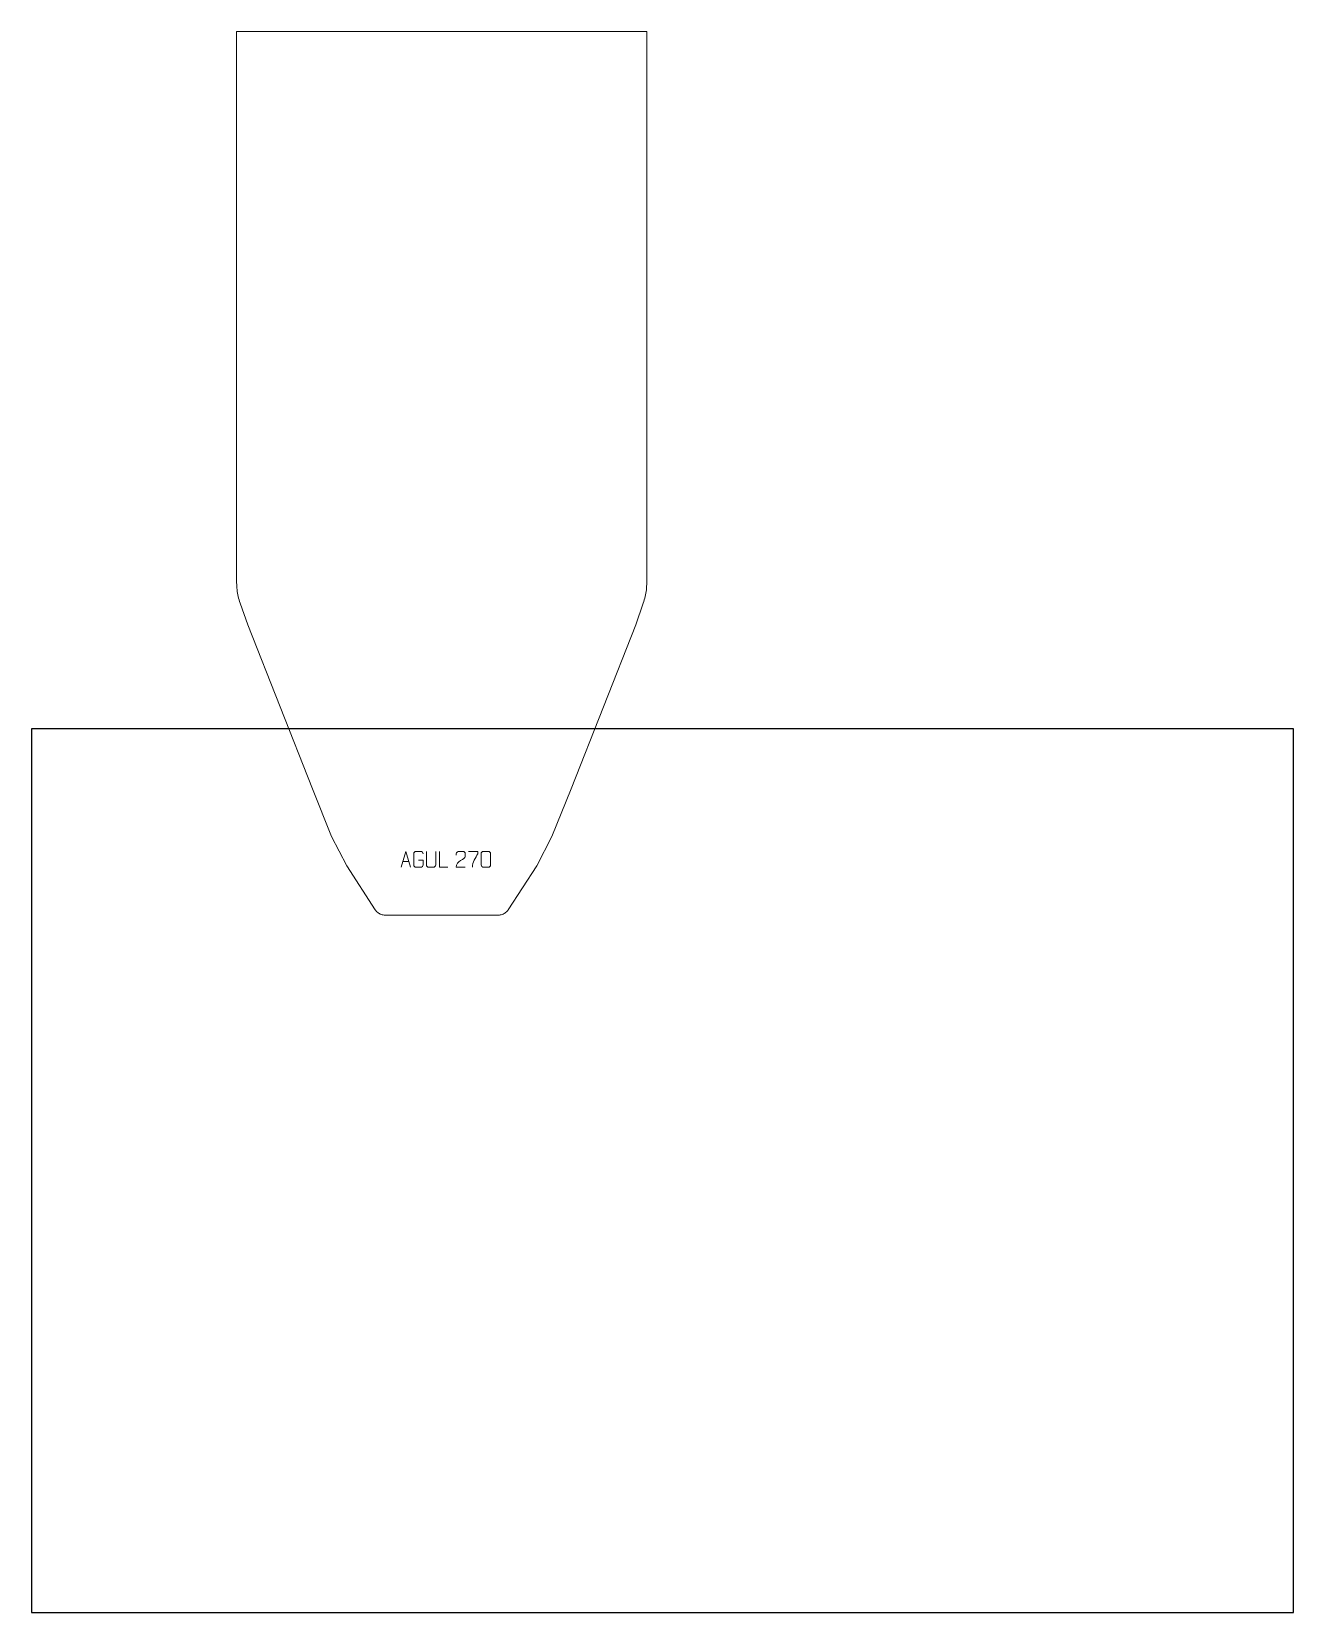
# Model space of a CAD drawing. Header units: millimetres. Extents: x 0 to 2000, y 0 to 2505.
import ezdxf

# ---------------------------------------------------------------- set-up
doc = ezdxf.new("R2010")
doc.units = ezdxf.units.MM

msp = doc.modelspace()

# ---------------------------------------------------------------- linework, layer by layer
at = {"layer": '2_layer 1', "color": 242, "lineweight": 9}
msp.add_open_spline([(974.9983, 2504.9985), (974.9983, 2504.9985), (974.9983, 1631.5799), (974.9983, 1631.5799), (974.9983, 1631.5799), (974.9983, 1631.5799), (974.9597, 1628.843), (974.9597, 1628.843), (974.9597, 1628.843), (974.9597, 1628.843), (974.8448, 1626.1083), (974.8448, 1626.1083), (974.8448, 1626.1083), (974.8448, 1626.1083), (974.6528, 1623.3782), (974.6528, 1623.3782), (974.6528, 1623.3782), (974.6528, 1623.3782), (974.3855, 1620.6535), (974.3855, 1620.6535), (974.3855, 1620.6535), (974.3855, 1620.6535), (974.0401, 1617.9383), (974.0401, 1617.9383), (974.0401, 1617.9383), (974.0401, 1617.9383), (973.6193, 1615.2334), (973.6193, 1615.2334), (973.6193, 1615.2334), (973.6193, 1615.2334), (973.1229, 1612.5413), (973.1229, 1612.5413), (973.1229, 1612.5413), (973.1229, 1612.5413), (972.5519, 1609.8649), (972.5519, 1609.8649), (972.5519, 1609.8649), (972.5519, 1609.8649), (971.905, 1607.2057), (971.905, 1607.2057), (971.905, 1607.2057), (971.905, 1607.2057), (971.1839, 1604.5642), (971.1839, 1604.5642), (971.1839, 1604.5642), (971.1839, 1604.5642), (970.3891, 1601.9457), (970.3891, 1601.9457), (970.3891, 1601.9457), (970.3891, 1601.9457), (969.5211, 1599.3492), (969.5211, 1599.3492), (969.5211, 1599.3492), (969.5211, 1599.3492), (957.4985, 1564.999), (957.4985, 1564.999), (957.4985, 1564.999), (957.4985, 1564.999), (854.9987, 1304.9989), (854.9987, 1304.9989), (854.9987, 1304.9989), (854.9987, 1304.9989), (824.8276, 1229.5707), (824.8276, 1229.5707), (824.8276, 1229.5707), (824.8276, 1229.5707), (800.5761, 1182.8108), (800.5761, 1182.8108), (800.5761, 1182.8108), (800.5761, 1182.8108), (755.5349, 1113.5169), (755.5349, 1113.5169), (755.5349, 1113.5169), (755.5349, 1113.5169), (754.637, 1112.253), (754.637, 1112.253), (754.637, 1112.253), (754.637, 1112.253), (753.6375, 1111.0671), (753.6375, 1111.0671), (753.6375, 1111.0671), (753.6375, 1111.0671), (752.5426, 1109.9691), (752.5426, 1109.9691), (752.5426, 1109.9691), (752.5426, 1109.9691), (751.3611, 1108.9649), (751.3611, 1108.9649), (751.3611, 1108.9649), (751.3611, 1108.9649), (750.1006, 1108.0617), (750.1006, 1108.0617), (750.1006, 1108.0617), (750.1006, 1108.0617), (748.769, 1107.266), (748.769, 1107.266), (748.769, 1107.266), (748.769, 1107.266), (747.3758, 1106.5831), (747.3758, 1106.5831), (747.3758, 1106.5831), (747.3758, 1106.5831), (745.9323, 1106.0186), (745.9323, 1106.0186), (745.9323, 1106.0186), (745.9323, 1106.0186), (744.446, 1105.5749), (744.446, 1105.5749), (744.446, 1105.5749), (744.446, 1105.5749), (742.9279, 1105.2559), (742.9279, 1105.2559), (742.9279, 1105.2559), (742.9279, 1105.2559), (741.3891, 1105.0642), (741.3891, 1105.0642), (741.3891, 1105.0642), (741.3891, 1105.0642), (739.8393, 1104.9995), (739.8393, 1104.9995), (739.8393, 1104.9995), (739.8393, 1104.9995), (560.1583, 1104.9995), (560.1583, 1104.9995), (560.1583, 1104.9995), (560.1583, 1104.9995), (558.6085, 1105.0642), (558.6085, 1105.0642), (558.6085, 1105.0642), (558.6085, 1105.0642), (557.0697, 1105.2559), (557.0697, 1105.2559), (557.0697, 1105.2559), (557.0697, 1105.2559), (555.5516, 1105.5749), (555.5516, 1105.5749), (555.5516, 1105.5749), (555.5516, 1105.5749), (554.0653, 1106.0186), (554.0653, 1106.0186), (554.0653, 1106.0186), (554.0653, 1106.0186), (552.6218, 1106.5831), (552.6218, 1106.5831), (552.6218, 1106.5831), (552.6218, 1106.5831), (551.2286, 1107.266), (551.2286, 1107.266), (551.2286, 1107.266), (551.2286, 1107.266), (549.8982, 1108.0617), (549.8982, 1108.0617), (549.8982, 1108.0617), (549.8982, 1108.0617), (548.6365, 1108.9649), (548.6365, 1108.9649), (548.6365, 1108.9649), (548.6365, 1108.9649), (547.455, 1109.9691), (547.455, 1109.9691), (547.455, 1109.9691), (547.455, 1109.9691), (546.3601, 1111.0671), (546.3601, 1111.0671), (546.3601, 1111.0671), (546.3601, 1111.0671), (545.3606, 1112.253), (545.3606, 1112.253), (545.3606, 1112.253), (545.3606, 1112.253), (544.4627, 1113.5169), (544.4627, 1113.5169), (544.4627, 1113.5169), (544.4627, 1113.5169), (499.4215, 1182.8108), (499.4215, 1182.8108), (499.4215, 1182.8108), (499.4215, 1182.8108), (475.17, 1229.5707), (475.17, 1229.5707), (475.17, 1229.5707), (475.17, 1229.5707), (444.9989, 1304.9989), (444.9989, 1304.9989), (444.9989, 1304.9989), (444.9989, 1304.9989), (342.4991, 1564.999), (342.4991, 1564.999), (342.4991, 1564.999), (342.4991, 1564.999), (330.4765, 1599.3492), (330.4765, 1599.3492), (330.4765, 1599.3492), (330.4765, 1599.3492), (329.6084, 1601.9457), (329.6084, 1601.9457), (329.6084, 1601.9457), (329.6084, 1601.9457), (328.8137, 1604.5642), (328.8137, 1604.5642), (328.8137, 1604.5642), (328.8137, 1604.5642), (328.0927, 1607.2057), (328.0927, 1607.2057), (328.0927, 1607.2057), (328.0927, 1607.2057), (327.4457, 1609.8649), (327.4457, 1609.8649), (327.4457, 1609.8649), (327.4457, 1609.8649), (326.8747, 1612.5413), (326.8747, 1612.5413), (326.8747, 1612.5413), (326.8747, 1612.5413), (326.3782, 1615.2334), (326.3782, 1615.2334), (326.3782, 1615.2334), (326.3782, 1615.2334), (325.9575, 1617.9383), (325.9575, 1617.9383), (325.9575, 1617.9383), (325.9575, 1617.9383), (325.612, 1620.6535), (325.612, 1620.6535), (325.612, 1620.6535), (325.612, 1620.6535), (325.3448, 1623.3782), (325.3448, 1623.3782), (325.3448, 1623.3782), (325.3448, 1623.3782), (325.1528, 1626.1083), (325.1528, 1626.1083), (325.1528, 1626.1083), (325.1528, 1626.1083), (325.0378, 1628.843), (325.0378, 1628.843), (325.0378, 1628.843), (325.0378, 1628.843), (324.9994, 1631.5799), (324.9994, 1631.5799), (324.9994, 1631.5799), (324.9994, 1631.5799), (324.9994, 2504.9985), (324.9994, 2504.9985), (324.9994, 2504.9985), (324.9994, 2504.9985), (974.9983, 2504.9985), (974.9983, 2504.9985)], degree=3, knots=[0, 0, 0, 0, 0.015873016, 0.015873016, 0.015873016, 0.015873016, 0.031746032, 0.031746032, 0.031746032, 0.031746032, 0.047619048, 0.047619048, 0.047619048, 0.047619048, 0.063492063, 0.063492063, 0.063492063, 0.063492063, 0.079365079, 0.079365079, 0.079365079, 0.079365079, 0.095238095, 0.095238095, 0.095238095, 0.095238095, 0.111111111, 0.111111111, 0.111111111, 0.111111111, 0.126984127, 0.126984127, 0.126984127, 0.126984127, 0.142857143, 0.142857143, 0.142857143, 0.142857143, 0.158730159, 0.158730159, 0.158730159, 0.158730159, 0.174603175, 0.174603175, 0.174603175, 0.174603175, 0.19047619, 0.19047619, 0.19047619, 0.19047619, 0.206349206, 0.206349206, 0.206349206, 0.206349206, 0.222222222, 0.222222222, 0.222222222, 0.222222222, 0.238095238, 0.238095238, 0.238095238, 0.238095238, 0.253968254, 0.253968254, 0.253968254, 0.253968254, 0.26984127, 0.26984127, 0.26984127, 0.26984127, 0.285714286, 0.285714286, 0.285714286, 0.285714286, 0.301587302, 0.301587302, 0.301587302, 0.301587302, 0.317460317, 0.317460317, 0.317460317, 0.317460317, 0.333333333, 0.333333333, 0.333333333, 0.333333333, 0.349206349, 0.349206349, 0.349206349, 0.349206349, 0.365079365, 0.365079365, 0.365079365, 0.365079365, 0.380952381, 0.380952381, 0.380952381, 0.380952381, 0.396825397, 0.396825397, 0.396825397, 0.396825397, 0.412698413, 0.412698413, 0.412698413, 0.412698413, 0.428571429, 0.428571429, 0.428571429, 0.428571429, 0.444444444, 0.444444444, 0.444444444, 0.444444444, 0.46031746, 0.46031746, 0.46031746, 0.46031746, 0.476190476, 0.476190476, 0.476190476, 0.476190476, 0.492063492, 0.492063492, 0.492063492, 0.492063492, 0.507936508, 0.507936508, 0.507936508, 0.507936508, 0.523809524, 0.523809524, 0.523809524, 0.523809524, 0.53968254, 0.53968254, 0.53968254, 0.53968254, 0.555555556, 0.555555556, 0.555555556, 0.555555556, 0.571428571, 0.571428571, 0.571428571, 0.571428571, 0.587301587, 0.587301587, 0.587301587, 0.587301587, 0.603174603, 0.603174603, 0.603174603, 0.603174603, 0.619047619, 0.619047619, 0.619047619, 0.619047619, 0.634920635, 0.634920635, 0.634920635, 0.634920635, 0.650793651, 0.650793651, 0.650793651, 0.650793651, 0.666666667, 0.666666667, 0.666666667, 0.666666667, 0.682539683, 0.682539683, 0.682539683, 0.682539683, 0.698412698, 0.698412698, 0.698412698, 0.698412698, 0.714285714, 0.714285714, 0.714285714, 0.714285714, 0.73015873, 0.73015873, 0.73015873, 0.73015873, 0.746031746, 0.746031746, 0.746031746, 0.746031746, 0.761904762, 0.761904762, 0.761904762, 0.761904762, 0.777777778, 0.777777778, 0.777777778, 0.777777778, 0.793650794, 0.793650794, 0.793650794, 0.793650794, 0.80952381, 0.80952381, 0.80952381, 0.80952381, 0.825396825, 0.825396825, 0.825396825, 0.825396825, 0.841269841, 0.841269841, 0.841269841, 0.841269841, 0.857142857, 0.857142857, 0.857142857, 0.857142857, 0.873015873, 0.873015873, 0.873015873, 0.873015873, 0.888888889, 0.888888889, 0.888888889, 0.888888889, 0.904761905, 0.904761905, 0.904761905, 0.904761905, 0.920634921, 0.920634921, 0.920634921, 0.920634921, 0.936507937, 0.936507937, 0.936507937, 0.936507937, 0.952380952, 0.952380952, 0.952380952, 0.952380952, 0.968253968, 0.968253968, 0.968253968, 0.968253968, 1, 1, 1, 1], dxfattribs=at)
at = {"layer": '2_layer 1', "color": 250, "lineweight": 9}
for points, knots in [([(585.7123, 1180.8675), (585.7123, 1180.8675), (593.0833, 1205.821), (593.0833, 1205.821), (593.0833, 1205.821), (593.0833, 1205.821), (600.6532, 1180.8675), (600.6532, 1180.8675)], [0, 0, 0, 0, 0.333333333, 0.333333333, 0.333333333, 0.333333333, 1, 1, 1, 1]), ([(613.4377, 1191.8532), (613.4377, 1191.8532), (620.6058, 1191.8532), (620.6058, 1191.8532), (620.6058, 1191.8532), (620.6058, 1191.8532), (620.6058, 1184.6851), (620.6058, 1184.6851), (620.6058, 1184.6851), (620.4661, 1182.3617), (618.7889, 1180.8821), (616.6411, 1180.8713), (616.6411, 1180.8713), (614.3093, 1180.8717), (611.9773, 1180.8717), (609.6458, 1180.8713), (609.6458, 1180.8713), (607.7209, 1180.7659), (605.7487, 1182.6504), (605.7599, 1184.6677), (605.7599, 1184.6677), (605.7603, 1190.4378), (605.7603, 1196.2075), (605.7599, 1201.9768), (605.7599, 1201.9768), (605.7641, 1204.1149), (607.5109, 1205.8341), (609.6632, 1205.8207), (609.6632, 1205.8207), (611.9889, 1205.8207), (614.315, 1205.8207), (616.6411, 1205.8207), (616.6411, 1205.8207), (618.5878, 1205.8561), (620.5792, 1204.3646), (620.6058, 1201.9269)], [0, 0, 0, 0, 0.1, 0.1, 0.1, 0.1, 0.2, 0.2, 0.2, 0.2, 0.3, 0.3, 0.3, 0.3, 0.4, 0.4, 0.4, 0.4, 0.5, 0.5, 0.5, 0.5, 0.6, 0.6, 0.6, 0.6, 0.7, 0.7, 0.7, 0.7, 0.8, 0.8, 0.8, 0.8, 1, 1, 1, 1]), ([(640.51, 1205.8252), (640.5096, 1200.2857), (640.6054, 1190.0839), (640.6058, 1184.5435), (640.6058, 1184.5435), (640.466, 1182.304), (638.7888, 1180.8778), (636.6411, 1180.8673), (636.6411, 1180.8673), (634.3092, 1180.8677), (631.9773, 1180.8677), (629.6458, 1180.8673), (629.6458, 1180.8673), (627.7208, 1180.7658), (625.7487, 1182.5823), (625.7599, 1184.5268), (625.7599, 1184.5268), (625.7602, 1190.0887), (625.8556, 1200.2641), (625.8552, 1205.8252)], [0, 0, 0, 0, 0.166666667, 0.166666667, 0.166666667, 0.166666667, 0.333333333, 0.333333333, 0.333333333, 0.333333333, 0.5, 0.5, 0.5, 0.5, 0.666666667, 0.666666667, 0.666666667, 0.666666667, 1, 1, 1, 1]), ([(659.6573, 1180.8674), (659.6573, 1180.8674), (646.7082, 1180.8674), (646.7082, 1180.8674), (646.7082, 1180.8674), (646.7082, 1180.8674), (646.7082, 1205.821), (646.7082, 1205.821)], [0, 0, 0, 0, 0.333333333, 0.333333333, 0.333333333, 0.333333333, 1, 1, 1, 1]), ([(687.449, 1180.9139), (682.5346, 1180.9142), (677.6202, 1180.9142), (672.7061, 1180.9139), (672.7061, 1180.9139), (672.7061, 1190.8462), (687.3571, 1193.4874), (687.449, 1197.7977), (687.449, 1197.7977), (687.4487, 1199.2218), (687.4487, 1200.6455), (687.449, 1202.0688), (687.449, 1202.0688), (687.4321, 1204.1459), (685.3093, 1205.8707), (683.6383, 1205.888), (683.6383, 1205.888), (681.5651, 1205.8876), (679.4922, 1205.8876), (677.4198, 1205.888), (677.4198, 1205.888), (675.5977, 1205.9045), (672.773, 1204.1124), (672.7061, 1202.0188), (672.7061, 1202.0188), (672.7061, 1202.0188), (672.7061, 1199.964), (672.7061, 1199.964)], [0, 0, 0, 0, 0.125, 0.125, 0.125, 0.125, 0.25, 0.25, 0.25, 0.25, 0.375, 0.375, 0.375, 0.375, 0.5, 0.5, 0.5, 0.5, 0.625, 0.625, 0.625, 0.625, 0.75, 0.75, 0.75, 0.75, 1, 1, 1, 1]), ([(692.6695, 1205.8803), (692.6695, 1205.8803), (707.4856, 1205.8803), (707.4856, 1205.8803), (707.4856, 1205.8803), (707.4853, 1204.6307), (707.4853, 1203.3811), (707.4856, 1202.1313), (707.4856, 1202.1313), (703.4912, 1196.1342), (698.576, 1188.3006), (698.576, 1180.9218)], [0, 0, 0, 0, 0.25, 0.25, 0.25, 0.25, 0.5, 0.5, 0.5, 0.5, 1, 1, 1, 1]), ([(716.4969, 1205.9003), (718.863, 1205.9003), (721.2295, 1205.9003), (723.596, 1205.9003), (723.596, 1205.9003), (725.5765, 1205.9359), (727.6025, 1204.4416), (727.6296, 1201.9995), (727.6296, 1201.9995), (727.6292, 1196.2421), (727.6292, 1190.4843), (727.6296, 1184.7261), (727.6296, 1184.7261), (727.4875, 1182.3985), (725.7811, 1180.9162), (723.596, 1180.9054), (723.596, 1180.9054), (721.2236, 1180.9058), (718.8512, 1180.9058), (716.4792, 1180.9054), (716.4792, 1180.9054), (714.5207, 1180.7998), (712.5143, 1182.6877), (712.5257, 1184.7087), (712.5257, 1184.7087), (712.5261, 1190.4893), (712.5261, 1196.2696), (712.5257, 1202.0494), (712.5257, 1202.0494), (712.53, 1204.1914), (714.3071, 1205.9139), (716.4969, 1205.9003)], [0, 0, 0, 0, 0.111111111, 0.111111111, 0.111111111, 0.111111111, 0.222222222, 0.222222222, 0.222222222, 0.222222222, 0.333333333, 0.333333333, 0.333333333, 0.333333333, 0.444444444, 0.444444444, 0.444444444, 0.444444444, 0.555555556, 0.555555556, 0.555555556, 0.555555556, 0.666666667, 0.666666667, 0.666666667, 0.666666667, 0.777777778, 0.777777778, 0.777777778, 0.777777778, 1, 1, 1, 1])]:
    msp.add_open_spline(points, degree=3, knots=knots, dxfattribs=at)
msp.add_open_spline([(588.4349, 1190.1169), (588.4349, 1190.1169), (597.9306, 1190.1169), (597.9306, 1190.1169)], degree=3, dxfattribs=at)
at = {"layer": 'SHEET_BOUNDARY', "color": 1}
msp.add_lwpolyline([(0, 0), (2000, 0), (2000, 1400), (0, 1400), (0, 0)], dxfattribs=at)

doc.saveas('drawing.dxf')
